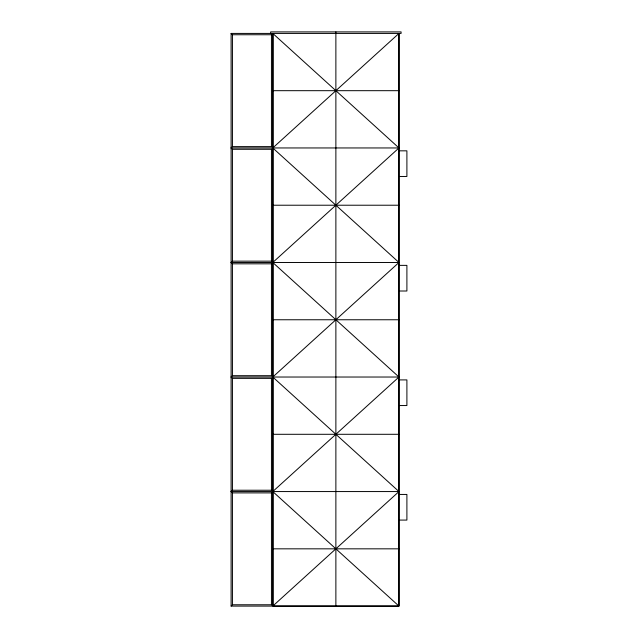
<?xml version="1.0" encoding="UTF-8"?>
<svg xmlns="http://www.w3.org/2000/svg" width="638" height="638" viewBox="0 0 638 638"><rect width="100%" height="100%" fill="white"/><g stroke="black" fill="none" stroke-linecap="round" stroke-linejoin="round"><path stroke-width="0.96" d="M398.973 606.1L272.777 491.563L398.973 377.026L272.777 262.489L398.973 147.952L272.777 33.415L272.777 606.1L398.973 491.563L272.777 377.026L398.973 262.489L272.777 147.952L398.973 33.415L398.973 606.1L231.1 606.1L232.431 604.768L232.431 492.895L231.1 491.563L232.431 490.231L232.431 378.358L231.1 377.026L232.431 375.694L232.431 263.821L231.1 262.489L232.431 261.157L232.431 149.284L231.1 147.952L232.431 146.62L232.431 34.747L231.1 33.415L401.095 33.415L401.095 31.9L270.656 31.9L270.656 33.415M232.431 34.747L271.445 34.747L273.072 34.053L273.072 147.314L271.445 146.62L232.431 146.62M232.431 149.284L271.445 149.284L273.072 148.59L273.072 261.851L271.445 261.157L232.431 261.157M232.431 263.821L271.445 263.821L273.072 263.127L273.072 376.388L271.445 375.694L232.431 375.694M232.431 378.358L271.445 378.358L273.072 377.664L273.072 490.925L271.445 490.231L232.431 490.231M232.431 492.895L271.445 492.895L273.072 492.201L273.072 605.462L271.445 604.768L232.431 604.768M398.973 34.069L398.973 147.298M272.777 90.684L398.973 90.684M231.1 147.952L398.973 147.952M398.973 148.606L398.973 261.835M398.678 150.831L406.9 150.831L406.9 176.471L398.678 176.471M272.777 205.221L398.973 205.221M231.1 262.489L398.973 262.489M398.973 263.143L398.973 376.372M398.678 265.368L406.9 265.368L406.9 291.008L398.678 291.008M272.777 319.758L398.973 319.758M231.1 377.026L398.973 377.026M398.973 377.68L398.973 490.909M398.678 379.905L406.9 379.905L406.9 405.545L398.678 405.545M272.777 434.295L398.973 434.295M231.1 491.563L398.973 491.563M398.973 492.217L398.973 605.446M398.678 494.442L406.9 494.442L406.9 520.082L398.678 520.082M272.777 548.832L398.973 548.832M398.327 606.1L273.423 606.1M335.875 31.9L335.875 606.1M271.445 34.747L271.445 146.62M271.445 149.284L271.445 261.157M271.445 263.821L271.445 375.694M271.445 378.358L271.445 490.231M271.445 492.895L271.445 604.768M231.1 33.415L231.1 606.1"/></g></svg>
